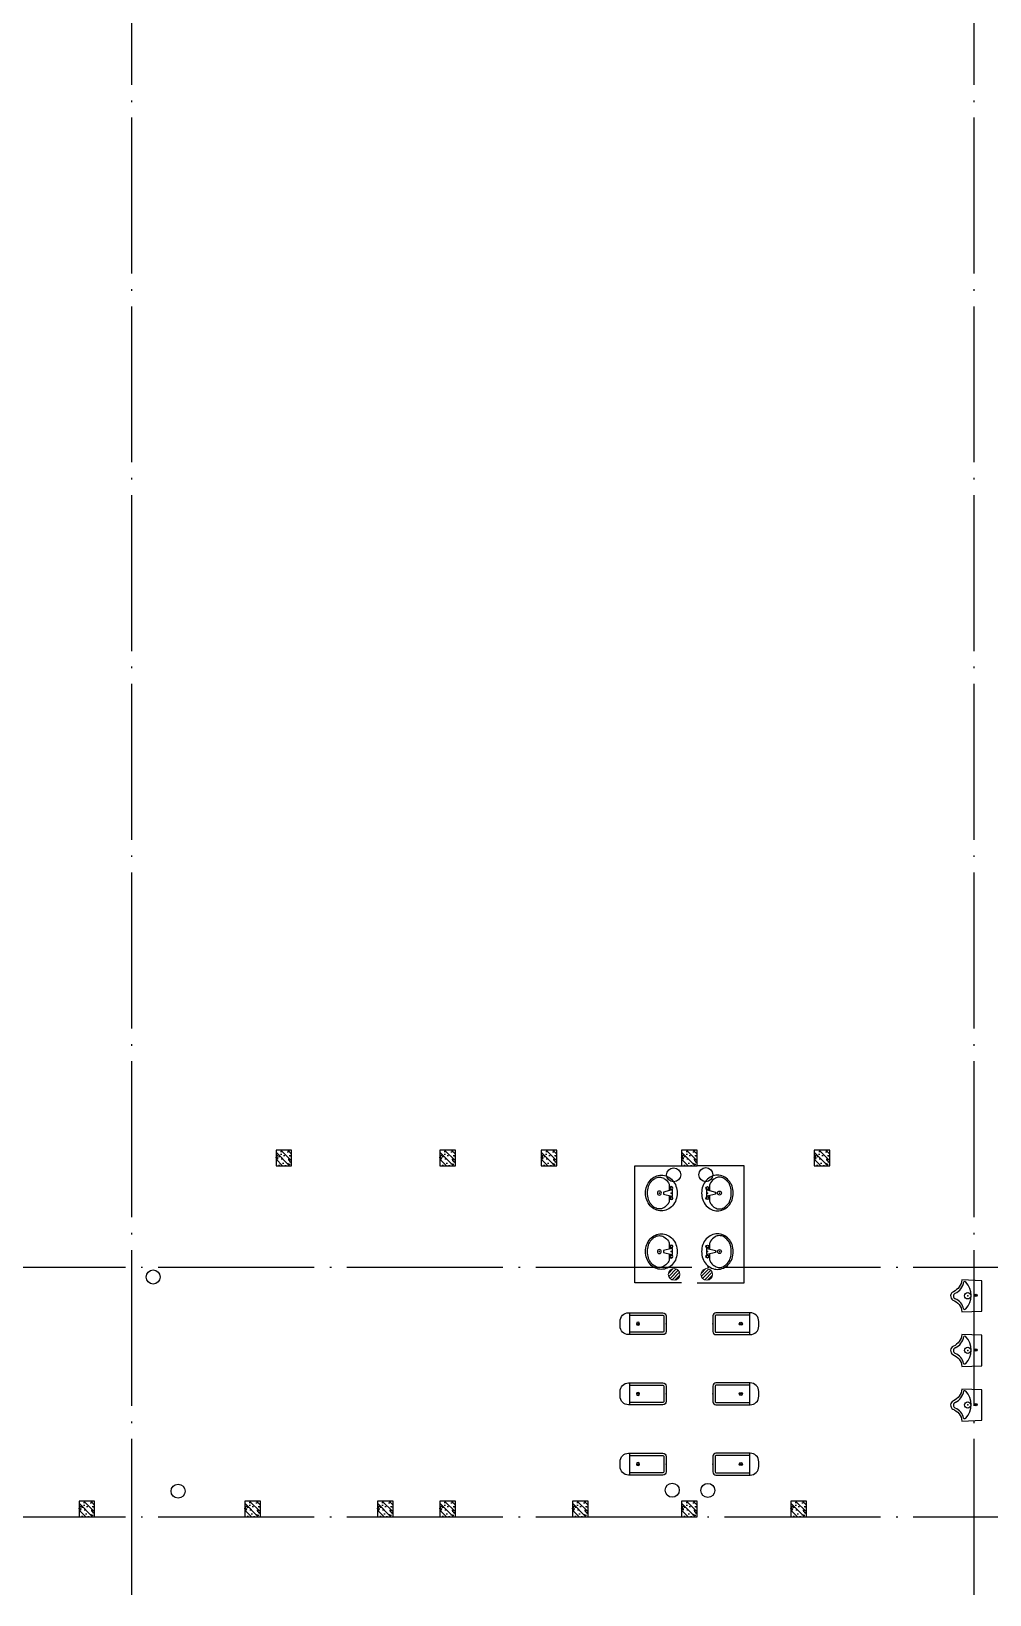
# Model space of a CAD drawing. Extents: x 6843040 to 15500510, y -6507076 to -4940511.
# Drawn here: x 8694955 to 8707243, y -5554702 to -5534655 of the extents above; entities that cross this region are included whole.
import ezdxf

# ---------------------------------------------------------------- set-up
doc = ezdxf.new("R2010")
doc.units = 0
doc.header["$LTSCALE"] = 1000
doc.header["$MEASUREMENT"] = 0
doc.linetypes.add('DOTE', pattern=[2.42, 2, -0.2, 0.02, -0.2])
for name, color, linetype in [('COLUMN', 10, 'Continuous'), ('DOTE', 8, 'DOTE'), ('LVTRY', 8, 'Continuous'), ('plan-1', 40, 'Continuous'), ('PUB_HATCH', 8, 'Continuous'), ('VPIPE-污水', 2, 'Continuous'), ('VPIPE-给水', 3, 'Continuous'), ('VPIPE-雨水', 4, 'Continuous'), ('建筑细线', 5, 'Continuous')]:
    doc.layers.add(name, color=color, linetype=linetype)
doc.layers.add('洁具', color=8, linetype='Continuous', lineweight=5)

# ---------------------------------------------------------------- blocks, each defined once
blk = doc.blocks.new('$lvtry$00000201')
at = {"color": 0}
for p, q in [((100, -30, 0), (-100, -30, 0)), ((110, -470, 0), (110, -40, 0)), ((140, -470, 0), (-140, -470, 0))]:
    blk.add_line(p, q, dxfattribs=at)
at = {"color": 0, "elevation": 0}
blk.add_lwpolyline([(140, -40, 0.414214), (100, 0), (-100, 0, 0.414214), (-140, -40), (-140, -480, 0.414214), (-30, -590), (30, -590, 0.414214), (140, -480)], format="xyb", close=True, dxfattribs=at)
blk.add_lwpolyline([(-110, -40), (-110, -470)], dxfattribs=at)
at = {"color": 0}
blk.add_circle((0, -359, 0), 20, dxfattribs=at)
for centre, start, end in [((-100, -40, 0), 90, 180), ((100, -40, 0), 0, 90)]:
    blk.add_arc(centre, 10, start, end, dxfattribs=at)
for p in [(0, 0, 0), (0, -359, 0)]:
    blk.add_point(p, dxfattribs=at)
blk = doc.blocks.new('$lvtry$00000225')
at = {"color": 0}
blk.add_line((-181, -234), (-181, -234), dxfattribs=at)
blk.add_lwpolyline([(53, -374, -0.307493), (205, -257), (195, 0), (-195, 0), (-205, -256, -0.265776), (-54, -366, 0.591279)], format="xyb", close=True, dxfattribs=at)
for centre, radius in [((-1, -182), 40.3), ((-6, -75), 15.8)]:
    blk.add_circle(centre, radius, dxfattribs=at)
for centre, radius, start, end in [((-5, -382), 245, 45.4143, 134.5857), ((-161, -223), 22.7, 134.5857, 206.4573), ((-200, -412), 179, 22.2984, 83.8043), ((1, -326), 39.6, 206.4354, 337.7034), ((199, -407), 174, 100.5676, 157.7034), ((153, -222), 20.3, 314.5857, 45.4143)]:
    blk.add_arc(centre, radius, start, end, dxfattribs=at)
for p in [(-6, -75), (-1, -182)]:
    blk.add_point(p, dxfattribs=at)
blk = doc.blocks.new('$lvtry$00000179')
at = {"color": 0, "linetype": 'ByBlock'}
for p, q in [((-32, -102), (-92, -102)), ((-13, -178), (-40, -70)), ((35, -64), (-35, -64)), ((13, -178), (-13, -178)), ((40, -70), (13, -178)), ((92, -102), (32, -102))]:
    blk.add_line(p, q, dxfattribs=at)
blk.add_lwpolyline([(0, -406, 0.088425), (89, -391, 0.093738), (162, -347, 0.102376), (212, -280, 0.10945), (229, -203, 0.109452), (212, -127, 0.102376), (162, -60, 0.093738), (89, -16, 0.088423), (0, 0, 0.088427), (-89, -16, 0.093738), (-162, -60, 0.102376), (-212, -127, 0.109452), (-229, -203, 0.109451), (-212, -280, 0.102376), (-162, -347, 0.093738), (-89, -391, 0.088425)], format="xyb", close=True, dxfattribs=at)
for centre, radius in [((-64, -76), 20.4), ((-64, -76), 15.4), ((63, -76), 20.4), ((63, -76), 15.4), ((0, -229), 25.4)]:
    blk.add_circle(centre, radius, dxfattribs=at)
for centre, radius, start, end in [((-88, -229), 116, 151.0888, 180), ((-45, -252), 164, 126.8699, 151.0888), ((-18, -288), 210, 123.9045, 126.8699), ((-92, -178), 76.2, 90, 123.9045), ((-35, -68), 5, 90, 194.0362), ((35, -68), 5, 345.9638, 90), ((92, -178), 76.2, 57.7402, 90), ((45, -252), 164, 28.9112, 57.7402), ((88, -229), 116, 0, 28.9112), ((-88, -229), 116, 180, 208.9112), ((-45, -205), 164, 208.9112, 233.1301), ((-18, -169), 210, 233.1301, 252.7421), ((0, -111), 270, 252.7421, 270), ((0, -111), 270, 270, 287.2579), ((18, -169), 210, 287.2579, 306.8699), ((45, -205), 164, 306.8699, 331.0888), ((88, -229), 116, 331.0888, 0)]:
    blk.add_arc(centre, radius, start, end, dxfattribs=at)
at = {"color": 0}
for p in [(0, -76), (0, -229)]:
    blk.add_point(p, dxfattribs=at)
blk = doc.blocks.new('$plan$00002944')
at = {"layer": '洁具'}
for p, q in [((-74, 11), (-11, 74)), ((-70, -27), (27, 70)), ((-53, -53), (53, 53)), ((-27, -70), (70, 27)), ((11, -74), (74, -11))]:
    blk.add_line(p, q, dxfattribs=at)
blk.add_circle((0, 0), 75, dxfattribs=at)
blk.add_point((0, 0), dxfattribs=at)
blk = doc.blocks.new('5层构造柱0911')
at = {"layer": 'PUB_HATCH'}
h = blk.add_hatch(dxfattribs=at)
h.set_pattern_fill('钢筋混凝土', color=256, scale=25, angle=90, style=0)
h.set_pattern_definition([(134.999998, (-228316.35, -262981.52), (-44.194175, -44.194172), []), (140, (-228316.35, -262981.52), (15.68804, 179.315045), [18.75, -206.25]), (85, (-228316.35, -262981.52), (-188.048035, -34.68783), [15, -165]), (190.4514, (-228315.04, -262966.58), (-172.35988, 144.62735), [15.93505, -175.28553]), (136.1842, (-228366.35, -262981.52), (41.37976, 266.81026), [28.125, -309.375]), (186.6356, (-228362.9, -262959.28), (-243.52946, 233.66568), [23.90257, -262.92825]), (81.1842, (-228366.35, -262981.52), (-243.52964, 233.6655), [22.5, -247.5]), (111, (-228353.85, -262956.52), (100.65473, 149.22676), [18.75, -206.25]), (56, (-228353.85, -262956.52), (-181.28751, 60.82884), [15, -165]), (161.4514, (-228345.46, -262944.08), (-80.63262, 210.05566), [15.93505, -175.28553]), (127.499998, (-228316.35, -262981.52), (-83.223463, 3.039967), [0, -163, 0, -167.5, 0, -165.625]), (97.499998, (-228316.35, -262981.52), (-98.602926, 65.767388), [0, -95.5, 0, -159.25, 0, -63.125]), (57.499998, (-228316.35, -263037.27), (5.638722, 133.455609), [0, -62.5, 0, -195, 0, -258.75]), (47.499998, (-228316.35, -263062.27), (-25.02624, 145.796543), [0, -81.25, 0, -129.5, 0, -183.75])])
edge = h.paths.add_edge_path()
edge.add_line((78100, 4500), (77900, 4500))
edge.add_line((78100, 4500), (78100, 4700))
edge.add_line((78100, 4700), (77900, 4700))
edge.add_line((77900, 4700), (77900, 4500))
h = blk.add_hatch(dxfattribs=at)
h.set_pattern_fill('钢筋混凝土', color=256, scale=25, angle=90, style=0)
h.set_pattern_definition([(134.999998, (-226216.35, -262981.52), (-44.194175, -44.194172), []), (140, (-226216.35, -262981.52), (15.68804, 179.315045), [18.75, -206.25]), (85, (-226216.35, -262981.52), (-188.048035, -34.68783), [15, -165]), (190.4514, (-226215.04, -262966.58), (-172.35988, 144.62735), [15.93505, -175.28553]), (136.1842, (-226266.35, -262981.52), (41.37976, 266.81026), [28.125, -309.375]), (186.6356, (-226262.9, -262959.28), (-243.52946, 233.66568), [23.90257, -262.92825]), (81.1842, (-226266.35, -262981.52), (-243.52964, 233.6655), [22.5, -247.5]), (111, (-226253.85, -262956.52), (100.65473, 149.22676), [18.75, -206.25]), (56, (-226253.85, -262956.52), (-181.28751, 60.82884), [15, -165]), (161.4514, (-226245.46, -262944.08), (-80.63262, 210.05566), [15.93505, -175.28553]), (127.499998, (-226216.35, -262981.52), (-83.223463, 3.039967), [0, -163, 0, -167.5, 0, -165.625]), (97.499998, (-226216.35, -262981.52), (-98.602926, 65.767388), [0, -95.5, 0, -159.25, 0, -63.125]), (57.499998, (-226216.35, -263037.27), (5.638722, 133.455609), [0, -62.5, 0, -195, 0, -258.75]), (47.499998, (-226216.35, -263062.27), (-25.02624, 145.796543), [0, -81.25, 0, -129.5, 0, -183.75])])
edge = h.paths.add_edge_path()
edge.add_line((80200, 4500), (80000, 4500))
edge.add_line((80200, 4500), (80200, 4700))
edge.add_line((80200, 4700), (80000, 4700))
edge.add_line((80000, 4700), (80000, 4500))
h = blk.add_hatch(dxfattribs=at)
h.set_pattern_fill('钢筋混凝土', color=256, scale=25, angle=90, style=0)
h.set_pattern_definition([(134.999998, (-224916.35, -262981.52), (-44.194175, -44.194172), []), (140, (-224916.35, -262981.52), (15.68804, 179.315045), [18.75, -206.25]), (85, (-224916.35, -262981.52), (-188.048035, -34.68783), [15, -165]), (190.4514, (-224915.04, -262966.58), (-172.35988, 144.62735), [15.93505, -175.28553]), (136.1842, (-224966.35, -262981.52), (41.37976, 266.81026), [28.125, -309.375]), (186.6356, (-224962.9, -262959.28), (-243.52946, 233.66568), [23.90257, -262.92825]), (81.1842, (-224966.35, -262981.52), (-243.52964, 233.6655), [22.5, -247.5]), (111, (-224953.85, -262956.52), (100.65473, 149.22676), [18.75, -206.25]), (56, (-224953.85, -262956.52), (-181.28751, 60.82884), [15, -165]), (161.4514, (-224945.46, -262944.08), (-80.63262, 210.05566), [15.93505, -175.28553]), (127.499998, (-224916.35, -262981.52), (-83.223463, 3.039967), [0, -163, 0, -167.5, 0, -165.625]), (97.499998, (-224916.35, -262981.52), (-98.602926, 65.767388), [0, -95.5, 0, -159.25, 0, -63.125]), (57.499998, (-224916.35, -263037.27), (5.638722, 133.455609), [0, -62.5, 0, -195, 0, -258.75]), (47.499998, (-224916.35, -263062.27), (-25.02624, 145.796543), [0, -81.25, 0, -129.5, 0, -183.75])])
edge = h.paths.add_edge_path()
edge.add_line((81500, 4500), (81300, 4500))
edge.add_line((81500, 4500), (81500, 4700))
edge.add_line((81500, 4700), (81300, 4700))
edge.add_line((81300, 4700), (81300, 4500))
h = blk.add_hatch(dxfattribs=at)
h.set_pattern_fill('钢筋混凝土', color=256, scale=25, angle=90, style=0)
h.set_pattern_definition([(134.999998, (-223116.35, -262981.52), (-44.194175, -44.194172), []), (140, (-223116.35, -262981.52), (15.68804, 179.315045), [18.75, -206.25]), (85, (-223116.35, -262981.52), (-188.048035, -34.68783), [15, -165]), (190.4514, (-223115.04, -262966.58), (-172.35988, 144.62735), [15.93505, -175.28553]), (136.1842, (-223166.35, -262981.52), (41.37976, 266.81026), [28.125, -309.375]), (186.6356, (-223162.9, -262959.28), (-243.52946, 233.66568), [23.90257, -262.92825]), (81.1842, (-223166.35, -262981.52), (-243.52964, 233.6655), [22.5, -247.5]), (111, (-223153.85, -262956.52), (100.65473, 149.22676), [18.75, -206.25]), (56, (-223153.85, -262956.52), (-181.28751, 60.82884), [15, -165]), (161.4514, (-223145.46, -262944.08), (-80.63262, 210.05566), [15.93505, -175.28553]), (127.499998, (-223116.35, -262981.52), (-83.223463, 3.039967), [0, -163, 0, -167.5, 0, -165.625]), (97.499998, (-223116.35, -262981.52), (-98.602926, 65.767388), [0, -95.5, 0, -159.25, 0, -63.125]), (57.499998, (-223116.35, -263037.27), (5.638722, 133.455609), [0, -62.5, 0, -195, 0, -258.75]), (47.499998, (-223116.35, -263062.27), (-25.02624, 145.796543), [0, -81.25, 0, -129.5, 0, -183.75])])
edge = h.paths.add_edge_path()
edge.add_line((83300, 4500), (83100, 4500))
edge.add_line((83300, 4500), (83300, 4700))
edge.add_line((83300, 4700), (83100, 4700))
edge.add_line((83100, 4700), (83100, 4500))
h = blk.add_hatch(dxfattribs=at)
h.set_pattern_fill('钢筋混凝土', color=256, scale=25, angle=90, style=0)
h.set_pattern_definition([(134.999998, (-221416.35, -262981.52), (-44.194175, -44.194172), []), (140, (-221416.35, -262981.52), (15.68804, 179.315045), [18.75, -206.25]), (85, (-221416.35, -262981.52), (-188.048035, -34.68783), [15, -165]), (190.4514, (-221415.04, -262966.58), (-172.35988, 144.62735), [15.93505, -175.28553]), (136.1842, (-221466.35, -262981.52), (41.37976, 266.81026), [28.125, -309.375]), (186.6356, (-221462.9, -262959.28), (-243.52946, 233.66568), [23.90257, -262.92825]), (81.1842, (-221466.35, -262981.52), (-243.52964, 233.6655), [22.5, -247.5]), (111, (-221453.85, -262956.52), (100.65473, 149.22676), [18.75, -206.25]), (56, (-221453.85, -262956.52), (-181.28751, 60.82884), [15, -165]), (161.4514, (-221445.46, -262944.08), (-80.63262, 210.05566), [15.93505, -175.28553]), (127.499998, (-221416.35, -262981.52), (-83.223463, 3.039967), [0, -163, 0, -167.5, 0, -165.625]), (97.499998, (-221416.35, -262981.52), (-98.602926, 65.767388), [0, -95.5, 0, -159.25, 0, -63.125]), (57.499998, (-221416.35, -263037.27), (5.638722, 133.455609), [0, -62.5, 0, -195, 0, -258.75]), (47.499998, (-221416.35, -263062.27), (-25.02624, 145.796543), [0, -81.25, 0, -129.5, 0, -183.75])])
edge = h.paths.add_edge_path()
edge.add_line((85000, 4500), (84800, 4500))
edge.add_line((85000, 4500), (85000, 4700))
edge.add_line((85000, 4700), (84800, 4700))
edge.add_line((84800, 4700), (84800, 4500))
h = blk.add_hatch(dxfattribs=at)
h.set_pattern_fill('钢筋混凝土', color=256, scale=25, angle=90, style=0)
h.set_pattern_definition([(134.999998, (-230841.35, -267481.52), (-44.194175, -44.194172), []), (140, (-230841.35, -267481.52), (15.68804, 179.315045), [18.75, -206.25]), (85, (-230841.35, -267481.52), (-188.048035, -34.68783), [15, -165]), (190.4514, (-230840.04, -267466.58), (-172.35988, 144.62735), [15.93505, -175.28553]), (136.1842, (-230891.35, -267481.52), (41.37976, 266.81026), [28.125, -309.375]), (186.6356, (-230887.9, -267459.28), (-243.52946, 233.66568), [23.90257, -262.92825]), (81.1842, (-230891.35, -267481.52), (-243.52964, 233.6655), [22.5, -247.5]), (111, (-230878.85, -267456.52), (100.65473, 149.22676), [18.75, -206.25]), (56, (-230878.85, -267456.52), (-181.28751, 60.82884), [15, -165]), (161.4514, (-230870.46, -267444.08), (-80.63262, 210.05566), [15.93505, -175.28553]), (127.499998, (-230841.35, -267481.52), (-83.223463, 3.039967), [0, -163, 0, -167.5, 0, -165.625]), (97.499998, (-230841.35, -267481.52), (-98.602926, 65.767388), [0, -95.5, 0, -159.25, 0, -63.125]), (57.499998, (-230841.35, -267537.27), (5.638722, 133.455609), [0, -62.5, 0, -195, 0, -258.75]), (47.499998, (-230841.35, -267562.27), (-25.02624, 145.796543), [0, -81.25, 0, -129.5, 0, -183.75])])
edge = h.paths.add_edge_path()
edge.add_line((75575, 0), (75375, 0))
edge.add_line((75575, 0), (75575, 200))
edge.add_line((75575, 200), (75375, 200))
edge.add_line((75375, 200), (75375, 0))
h = blk.add_hatch(dxfattribs=at)
h.set_pattern_fill('钢筋混凝土', color=256, scale=25, angle=90, style=0)
h.set_pattern_definition([(134.999998, (-228716.35, -267481.52), (-44.194175, -44.194172), []), (140, (-228716.35, -267481.52), (15.68804, 179.315045), [18.75, -206.25]), (85, (-228716.35, -267481.52), (-188.048035, -34.68783), [15, -165]), (190.4514, (-228715.04, -267466.58), (-172.35988, 144.62735), [15.93505, -175.28553]), (136.1842, (-228766.35, -267481.52), (41.37976, 266.81026), [28.125, -309.375]), (186.6356, (-228762.9, -267459.28), (-243.52946, 233.66568), [23.90257, -262.92825]), (81.1842, (-228766.35, -267481.52), (-243.52964, 233.6655), [22.5, -247.5]), (111, (-228753.85, -267456.52), (100.65473, 149.22676), [18.75, -206.25]), (56, (-228753.85, -267456.52), (-181.28751, 60.82884), [15, -165]), (161.4514, (-228745.46, -267444.08), (-80.63262, 210.05566), [15.93505, -175.28553]), (127.499998, (-228716.35, -267481.52), (-83.223463, 3.039967), [0, -163, 0, -167.5, 0, -165.625]), (97.499998, (-228716.35, -267481.52), (-98.602926, 65.767388), [0, -95.5, 0, -159.25, 0, -63.125]), (57.499998, (-228716.35, -267537.27), (5.638722, 133.455609), [0, -62.5, 0, -195, 0, -258.75]), (47.499998, (-228716.35, -267562.27), (-25.02624, 145.796543), [0, -81.25, 0, -129.5, 0, -183.75])])
edge = h.paths.add_edge_path()
edge.add_line((77700, 0), (77500, 0))
edge.add_line((77700, 0), (77700, 200))
edge.add_line((77700, 200), (77500, 200))
edge.add_line((77500, 200), (77500, 0))
h = blk.add_hatch(dxfattribs=at)
h.set_pattern_fill('钢筋混凝土', color=256, scale=25, angle=90, style=0)
h.set_pattern_definition([(134.999998, (-227016.35, -267481.52), (-44.194175, -44.194172), []), (140, (-227016.35, -267481.52), (15.68804, 179.315045), [18.75, -206.25]), (85, (-227016.35, -267481.52), (-188.048035, -34.68783), [15, -165]), (190.4514, (-227015.04, -267466.58), (-172.35988, 144.62735), [15.93505, -175.28553]), (136.1842, (-227066.35, -267481.52), (41.37976, 266.81026), [28.125, -309.375]), (186.6356, (-227062.9, -267459.28), (-243.52946, 233.66568), [23.90257, -262.92825]), (81.1842, (-227066.35, -267481.52), (-243.52964, 233.6655), [22.5, -247.5]), (111, (-227053.85, -267456.52), (100.65473, 149.22676), [18.75, -206.25]), (56, (-227053.85, -267456.52), (-181.28751, 60.82884), [15, -165]), (161.4514, (-227045.46, -267444.08), (-80.63262, 210.05566), [15.93505, -175.28553]), (127.499998, (-227016.35, -267481.52), (-83.223463, 3.039967), [0, -163, 0, -167.5, 0, -165.625]), (97.499998, (-227016.35, -267481.52), (-98.602926, 65.767388), [0, -95.5, 0, -159.25, 0, -63.125]), (57.499998, (-227016.35, -267537.27), (5.638722, 133.455609), [0, -62.5, 0, -195, 0, -258.75]), (47.499998, (-227016.35, -267562.27), (-25.02624, 145.796543), [0, -81.25, 0, -129.5, 0, -183.75])])
edge = h.paths.add_edge_path()
edge.add_line((79400, 0), (79200, 0))
edge.add_line((79400, 0), (79400, 200))
edge.add_line((79400, 200), (79200, 200))
edge.add_line((79200, 200), (79200, 0))
h = blk.add_hatch(dxfattribs=at)
h.set_pattern_fill('钢筋混凝土', color=256, scale=25, angle=90, style=0)
h.set_pattern_definition([(134.999998, (-226216.35, -267481.52), (-44.194175, -44.194172), []), (140, (-226216.35, -267481.52), (15.68804, 179.315045), [18.75, -206.25]), (85, (-226216.35, -267481.52), (-188.048035, -34.68783), [15, -165]), (190.4514, (-226215.04, -267466.58), (-172.35988, 144.62735), [15.93505, -175.28553]), (136.1842, (-226266.35, -267481.52), (41.37976, 266.81026), [28.125, -309.375]), (186.6356, (-226262.9, -267459.28), (-243.52946, 233.66568), [23.90257, -262.92825]), (81.1842, (-226266.35, -267481.52), (-243.52964, 233.6655), [22.5, -247.5]), (111, (-226253.85, -267456.52), (100.65473, 149.22676), [18.75, -206.25]), (56, (-226253.85, -267456.52), (-181.28751, 60.82884), [15, -165]), (161.4514, (-226245.46, -267444.08), (-80.63262, 210.05566), [15.93505, -175.28553]), (127.499998, (-226216.35, -267481.52), (-83.223463, 3.039967), [0, -163, 0, -167.5, 0, -165.625]), (97.499998, (-226216.35, -267481.52), (-98.602926, 65.767388), [0, -95.5, 0, -159.25, 0, -63.125]), (57.499998, (-226216.35, -267537.27), (5.638722, 133.455609), [0, -62.5, 0, -195, 0, -258.75]), (47.499998, (-226216.35, -267562.27), (-25.02624, 145.796543), [0, -81.25, 0, -129.5, 0, -183.75])])
edge = h.paths.add_edge_path()
edge.add_line((80200, 0), (80000, 0))
edge.add_line((80200, 0), (80200, 200))
edge.add_line((80200, 200), (80000, 200))
edge.add_line((80000, 200), (80000, 0))
h = blk.add_hatch(dxfattribs=at)
h.set_pattern_fill('钢筋混凝土', color=256, scale=25, angle=90, style=0)
h.set_pattern_definition([(134.999998, (-224516.35, -267481.52), (-44.194175, -44.194172), []), (140, (-224516.35, -267481.52), (15.68804, 179.315045), [18.75, -206.25]), (85, (-224516.35, -267481.52), (-188.048035, -34.68783), [15, -165]), (190.4514, (-224515.04, -267466.58), (-172.35988, 144.62735), [15.93505, -175.28553]), (136.1842, (-224566.35, -267481.52), (41.37976, 266.81026), [28.125, -309.375]), (186.6356, (-224562.9, -267459.28), (-243.52946, 233.66568), [23.90257, -262.92825]), (81.1842, (-224566.35, -267481.52), (-243.52964, 233.6655), [22.5, -247.5]), (111, (-224553.85, -267456.52), (100.65473, 149.22676), [18.75, -206.25]), (56, (-224553.85, -267456.52), (-181.28751, 60.82884), [15, -165]), (161.4514, (-224545.46, -267444.08), (-80.63262, 210.05566), [15.93505, -175.28553]), (127.499998, (-224516.35, -267481.52), (-83.223463, 3.039967), [0, -163, 0, -167.5, 0, -165.625]), (97.499998, (-224516.35, -267481.52), (-98.602926, 65.767388), [0, -95.5, 0, -159.25, 0, -63.125]), (57.499998, (-224516.35, -267537.27), (5.638722, 133.455609), [0, -62.5, 0, -195, 0, -258.75]), (47.499998, (-224516.35, -267562.27), (-25.02624, 145.796543), [0, -81.25, 0, -129.5, 0, -183.75])])
edge = h.paths.add_edge_path()
edge.add_line((81900, 0), (81700, 0))
edge.add_line((81900, 0), (81900, 200))
edge.add_line((81900, 200), (81700, 200))
edge.add_line((81700, 200), (81700, 0))
h = blk.add_hatch(dxfattribs=at)
h.set_pattern_fill('钢筋混凝土', color=256, scale=25, angle=90, style=0)
h.set_pattern_definition([(134.999998, (-223116.35, -267481.52), (-44.194175, -44.194172), []), (140, (-223116.35, -267481.52), (15.68804, 179.315045), [18.75, -206.25]), (85, (-223116.35, -267481.52), (-188.048035, -34.68783), [15, -165]), (190.4514, (-223115.04, -267466.58), (-172.35988, 144.62735), [15.93505, -175.28553]), (136.1842, (-223166.35, -267481.52), (41.37976, 266.81026), [28.125, -309.375]), (186.6356, (-223162.9, -267459.28), (-243.52946, 233.66568), [23.90257, -262.92825]), (81.1842, (-223166.35, -267481.52), (-243.52964, 233.6655), [22.5, -247.5]), (111, (-223153.85, -267456.52), (100.65473, 149.22676), [18.75, -206.25]), (56, (-223153.85, -267456.52), (-181.28751, 60.82884), [15, -165]), (161.4514, (-223145.46, -267444.08), (-80.63262, 210.05566), [15.93505, -175.28553]), (127.499998, (-223116.35, -267481.52), (-83.223463, 3.039967), [0, -163, 0, -167.5, 0, -165.625]), (97.499998, (-223116.35, -267481.52), (-98.602926, 65.767388), [0, -95.5, 0, -159.25, 0, -63.125]), (57.499998, (-223116.35, -267537.27), (5.638722, 133.455609), [0, -62.5, 0, -195, 0, -258.75]), (47.499998, (-223116.35, -267562.27), (-25.02624, 145.796543), [0, -81.25, 0, -129.5, 0, -183.75])])
edge = h.paths.add_edge_path()
edge.add_line((83300, 0), (83100, 0))
edge.add_line((83300, 0), (83300, 200))
edge.add_line((83300, 200), (83100, 200))
edge.add_line((83100, 200), (83100, 0))
h = blk.add_hatch(dxfattribs=at)
h.set_pattern_fill('钢筋混凝土', color=256, scale=25, angle=90, style=0)
h.set_pattern_definition([(134.999998, (-221716.35, -267481.52), (-44.194175, -44.194172), []), (140, (-221716.35, -267481.52), (15.68804, 179.315045), [18.75, -206.25]), (85, (-221716.35, -267481.52), (-188.048035, -34.68783), [15, -165]), (190.4514, (-221715.04, -267466.58), (-172.35988, 144.62735), [15.93505, -175.28553]), (136.1842, (-221766.35, -267481.52), (41.37976, 266.81026), [28.125, -309.375]), (186.6356, (-221762.9, -267459.28), (-243.52946, 233.66568), [23.90257, -262.92825]), (81.1842, (-221766.35, -267481.52), (-243.52964, 233.6655), [22.5, -247.5]), (111, (-221753.85, -267456.52), (100.65473, 149.22676), [18.75, -206.25]), (56, (-221753.85, -267456.52), (-181.28751, 60.82884), [15, -165]), (161.4514, (-221745.46, -267444.08), (-80.63262, 210.05566), [15.93505, -175.28553]), (127.499998, (-221716.35, -267481.52), (-83.223463, 3.039967), [0, -163, 0, -167.5, 0, -165.625]), (97.499998, (-221716.35, -267481.52), (-98.602926, 65.767388), [0, -95.5, 0, -159.25, 0, -63.125]), (57.499998, (-221716.35, -267537.27), (5.638722, 133.455609), [0, -62.5, 0, -195, 0, -258.75]), (47.499998, (-221716.35, -267562.27), (-25.02624, 145.796543), [0, -81.25, 0, -129.5, 0, -183.75])])
edge = h.paths.add_edge_path()
edge.add_line((84700, 0), (84500, 0))
edge.add_line((84700, 0), (84700, 200))
edge.add_line((84700, 200), (84500, 200))
edge.add_line((84500, 200), (84500, 0))
at = {"layer": 'COLUMN'}
for points in [[(77900, 4500), (78100, 4500), (78100, 4700), (77900, 4700)], [(80000, 4500), (80200, 4500), (80200, 4700), (80000, 4700)], [(81300, 4500), (81500, 4500), (81500, 4700), (81300, 4700)], [(83100, 4500), (83300, 4500), (83300, 4700), (83100, 4700)], [(84800, 4500), (85000, 4500), (85000, 4700), (84800, 4700)], [(75375, 0), (75575, 0), (75575, 200), (75375, 200)], [(77500, 0), (77700, 0), (77700, 200), (77500, 200)], [(79200, 0), (79400, 0), (79400, 200), (79200, 200)], [(80000, 0), (80200, 0), (80200, 200), (80000, 200)], [(81700, 0), (81900, 0), (81900, 200), (81700, 200)], [(83100, 0), (83300, 0), (83300, 200), (83100, 200)], [(84500, 0), (84700, 0), (84700, 200), (84500, 200)]]:
    blk.add_lwpolyline(points, close=True, dxfattribs=at)
blk = doc.blocks.new('五层排水消防0922')
at = {"layer": 'VPIPE-污水'}
for centre in [(8703173, -5553362), (8703629, -5553364)]:
    blk.add_circle(centre, 90, dxfattribs=at)
at = {"layer": 'VPIPE-给水'}
for centre in [(8703191, -5549318), (8703603, -5549316)]:
    blk.add_circle(centre, 90, dxfattribs=at)
at = {"layer": 'VPIPE-雨水'}
for centre in [(8696518, -5550628), (8696837, -5553374)]:
    blk.add_circle(centre, 90, dxfattribs=at)

msp = doc.modelspace()

# ---------------------------------------------------------------- linework, layer by layer
at = {"layer": 'DOTE'}
for p, q in [((8696242.9, -5554702), (8696242.9, -5485702.5)), ((8707042.9, -5554702), (8707042.9, -5485702.5)), ((8619142.9, -5550502), (8752683.7, -5550502)), ((8619142.9, -5553702), (8752683.7, -5553702))]:
    msp.add_line(p, q, dxfattribs=at)
at = {"layer": 'LVTRY'}
for points in [[(8703292.9, -5550702), (8702692.9, -5550702), (8702692.9, -5549202), (8703292.9, -5549202)], [(8703492.9, -5550702), (8704092.9, -5550702), (8704092.9, -5549202), (8703492.9, -5549202)]]:
    msp.add_lwpolyline(points, dxfattribs=at)

# ---------------------------------------------------------------- block references
for p in [(8703197.1, -5550594.9), (8703615.6, -5550594.9)]:
    msp.add_blockref('$plan$00002944', p)
at = {"layer": 'LVTRY', "xscale": -1, "rotation": 270}
for p in [(8703236.8, -5549551.5), (8703236.8, -5550301.5)]:
    msp.add_blockref('$lvtry$00000179', p, dxfattribs=at)
at = {"layer": 'LVTRY'}
for name, p, rotation in [('$lvtry$00000179', (8703549.1, -5549551.5), 90.00000000000001), ('$lvtry$00000179', (8703549.1, -5550301.5), 90.00000000000001), ('$lvtry$00000225', (8707142.9, -5550870.1), 270), ('$lvtry$00000225', (8707142.9, -5551570.1), 270), ('$lvtry$00000225', (8707142.9, -5552270.1), 270)]:
    msp.add_blockref(name, p, dxfattribs=dict(at, rotation=rotation))
at = {"layer": 'LVTRY', "extrusion": (0, 0, -1), "zscale": -1, "rotation": 90.00000000000001}
for p in [(-8703093.4, -5551227), (-8703093.4, -5552127), (-8703093.4, -5553027)]:
    msp.add_blockref('$lvtry$00000201', p, dxfattribs=at)
at = {"layer": 'LVTRY', "extrusion": (0, 0, -1), "xscale": -1, "zscale": -1, "rotation": 270}
for p in [(-8703692.4, -5551227), (-8703692.4, -5552127), (-8703692.4, -5553027)]:
    msp.add_blockref('$lvtry$00000201', p, dxfattribs=at)
at = {"layer": 'plan-1'}
msp.add_blockref('五层排水消防0922', (0, 0), dxfattribs=at)
at = {"layer": '建筑细线'}
msp.add_blockref('5层构造柱0911', (8620192.9, -5553702), dxfattribs=at)

doc.saveas('drawing.dxf')
